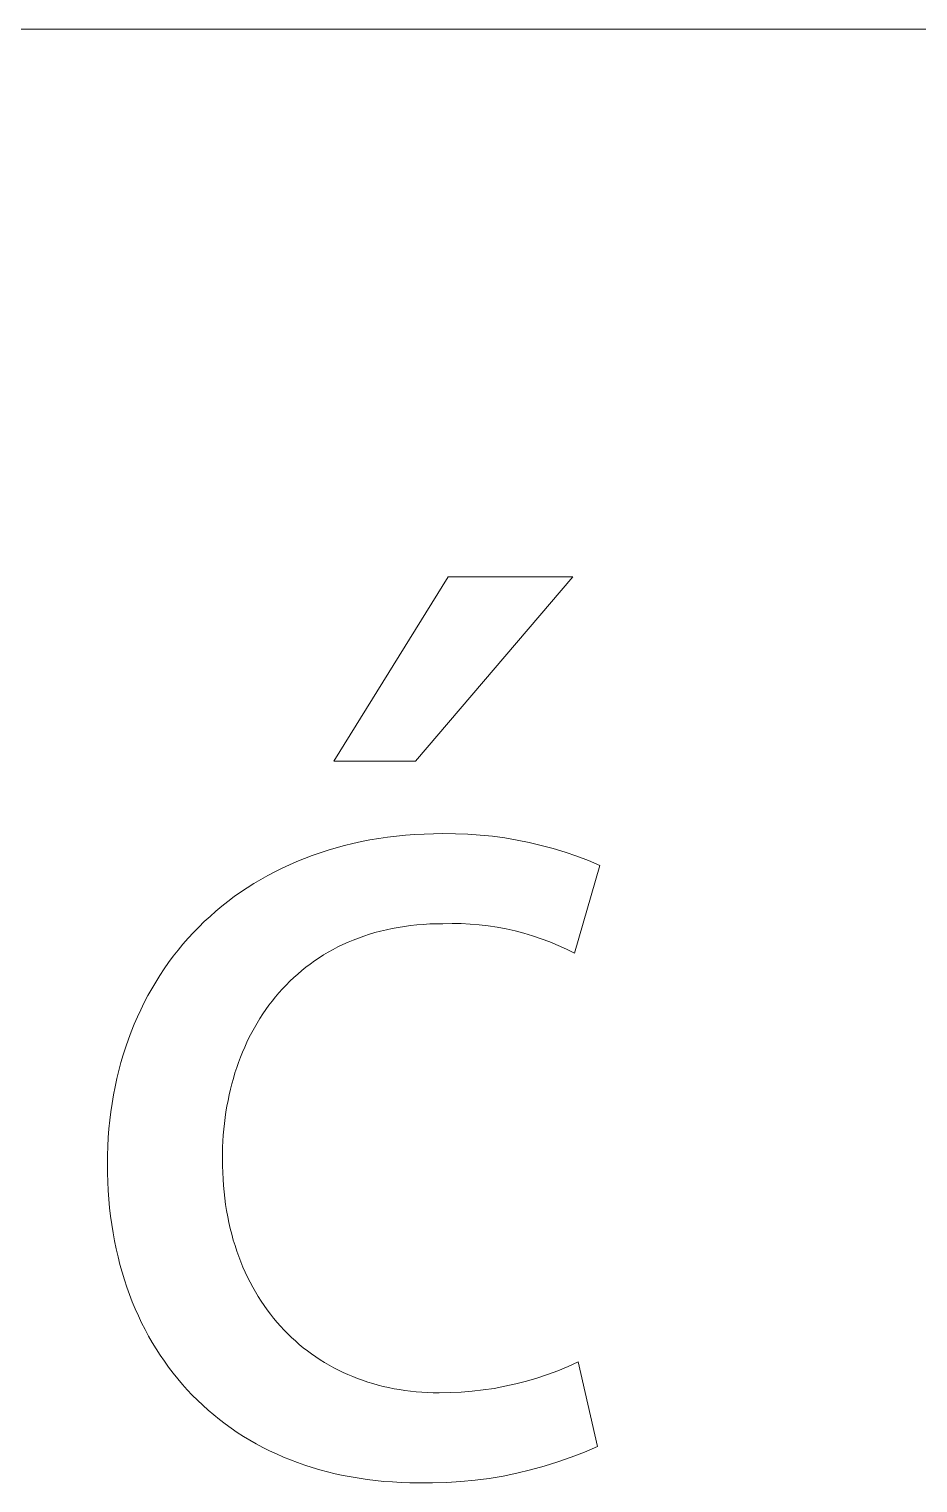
# Model space of a CAD drawing. Header units: millimetres. Extents: x -2163 to 4354, y -841 to 3711.
# Drawn here: x 3494.5 to 3539.5, y -732.8 to -659.2 of the extents above; entities that cross this region are included whole.
import ezdxf

# ---------------------------------------------------------------- set-up
doc = ezdxf.new("R2010")
doc.units = ezdxf.units.MM
doc.header["$MEASUREMENT"] = 0
doc.layers.add('Domyślny', color=7, linetype='Continuous', true_color=0x000000)

msp = doc.modelspace()

# ---------------------------------------------------------------- linework, layer by layer
at = {"layer": 'Domyślny', "color": 18, "lineweight": 15, "true_color": 0x000000}
for p, q in [((1891.209, -659.189), (4347.685, -659.189)), ((3509.924, -696.237), (3515.696, -686.906)), ((3522.011, -686.906), (3514.047, -696.237)), ((3515.696, -686.906), (3522.011, -686.906)), ((3514.047, -696.237), (3509.924, -696.237)), ((3510.46, -700.505), (3510.883, -700.403)), ((3510.883, -700.403), (3511.312, -700.309)), ((3511.312, -700.309), (3511.747, -700.225)), ((3511.747, -700.225), (3512.189, -700.151)), ((3512.189, -700.151), (3512.636, -700.086)), ((3512.636, -700.086), (3513.088, -700.031)), ((3513.088, -700.031), (3513.547, -699.986)), ((3513.547, -699.986), (3514.011, -699.95)), ((3514.011, -699.95), (3514.48, -699.925)), ((3514.48, -699.925), (3514.955, -699.91)), ((3514.955, -699.91), (3515.436, -699.904)), ((3515.436, -699.904), (3516.064, -699.908)), ((3516.064, -699.908), (3516.691, -699.932)), ((3516.691, -699.932), (3517.317, -699.976)), ((3517.317, -699.976), (3517.942, -700.041)), ((3517.942, -700.041), (3518.564, -700.125)), ((3518.564, -700.125), (3519.183, -700.23)), ((3519.183, -700.23), (3519.799, -700.354)), ((3519.799, -700.354), (3520.41, -700.498)), ((3508.05, -701.311), (3508.436, -701.155)), ((3508.436, -701.155), (3508.828, -701.007)), ((3508.828, -701.007), (3509.227, -700.868)), ((3509.227, -700.868), (3509.631, -700.738)), ((3509.631, -700.738), (3510.042, -700.617)), ((3510.042, -700.617), (3510.46, -700.505)), ((3520.41, -700.498), (3521.016, -700.662)), ((3521.016, -700.662), (3521.616, -700.846)), ((3521.616, -700.846), (3522.211, -701.048)), ((3522.211, -701.048), (3522.798, -701.27)), ((3506.574, -702.021), (3506.933, -701.831)), ((3506.933, -701.831), (3507.299, -701.649)), ((3507.299, -701.649), (3507.671, -701.476)), ((3507.671, -701.476), (3508.05, -701.311)), ((3523.378, -701.51), (3522.098, -705.959)), ((3522.798, -701.27), (3523.378, -701.51)), ((3505.537, -702.64), (3505.876, -702.426)), ((3505.876, -702.426), (3506.221, -702.22)), ((3506.221, -702.22), (3506.574, -702.021)), ((3504.253, -703.576), (3504.564, -703.331)), ((3504.564, -703.331), (3504.881, -703.093)), ((3504.881, -703.093), (3505.205, -702.863)), ((3505.205, -702.863), (3505.537, -702.64)), ((3503.367, -704.357), (3503.655, -704.09)), ((3503.655, -704.09), (3503.95, -703.829)), ((3503.95, -703.829), (3504.253, -703.576)), ((3502.813, -704.914), (3503.086, -704.632)), ((3503.086, -704.632), (3503.367, -704.357)), ((3512.285, -704.838), (3511.998, -704.915)), ((3512.578, -704.768), (3512.285, -704.838)), ((3512.876, -704.704), (3512.578, -704.768)), ((3513.178, -704.648), (3512.876, -704.704)), ((3513.486, -704.599), (3513.178, -704.648)), ((3513.799, -704.558), (3513.486, -704.599)), ((3514.116, -704.523), (3513.799, -704.558)), ((3514.439, -704.496), (3514.116, -704.523)), ((3514.766, -704.477), (3514.439, -704.496)), ((3515.099, -704.465), (3514.766, -704.477)), ((3515.436, -704.461), (3515.099, -704.465)), ((3515.896, -704.451), (3515.436, -704.461)), ((3516.356, -704.457), (3515.896, -704.451)), ((3516.816, -704.479), (3516.356, -704.457)), ((3517.275, -704.517), (3516.816, -704.479)), ((3517.732, -704.571), (3517.275, -704.517)), ((3518.187, -704.64), (3517.732, -704.571)), ((3518.64, -704.726), (3518.187, -704.64)), ((3519.089, -704.827), (3518.64, -704.726)), ((3519.534, -704.943), (3519.089, -704.827)), ((3502.039, -705.802), (3502.289, -705.499)), ((3502.289, -705.499), (3502.547, -705.203)), ((3502.547, -705.203), (3502.813, -704.914)), ((3510.378, -705.518), (3510.126, -705.641)), ((3510.635, -705.401), (3510.378, -705.518)), ((3510.898, -705.291), (3510.635, -705.401)), ((3511.165, -705.187), (3510.898, -705.291)), ((3511.438, -705.09), (3511.165, -705.187)), ((3511.715, -704.999), (3511.438, -705.09)), ((3511.998, -704.915), (3511.715, -704.999)), ((3519.975, -705.075), (3519.534, -704.943)), ((3520.412, -705.222), (3519.975, -705.075)), ((3520.842, -705.384), (3520.412, -705.222)), ((3521.267, -705.561), (3520.842, -705.384)), ((3521.686, -705.753), (3521.267, -705.561)), ((3501.563, -706.427), (3501.797, -706.111)), ((3501.797, -706.111), (3502.039, -705.802)), ((3509.169, -706.192), (3508.943, -706.345)), ((3509.401, -706.045), (3509.169, -706.192)), ((3509.637, -705.905), (3509.401, -706.045)), ((3509.879, -705.77), (3509.637, -705.905)), ((3510.126, -705.641), (3509.879, -705.77)), ((3522.098, -705.959), (3521.686, -705.753)), ((3501.118, -707.079), (3501.336, -706.75)), ((3501.336, -706.75), (3501.563, -706.427)), ((3508.09, -707.01), (3507.889, -707.19)), ((3508.295, -706.836), (3508.09, -707.01)), ((3508.506, -706.667), (3508.295, -706.836)), ((3508.722, -706.503), (3508.506, -706.667)), ((3508.943, -706.345), (3508.722, -706.503)), ((3500.512, -708.103), (3500.706, -707.755)), ((3500.706, -707.755), (3500.908, -707.414)), ((3500.908, -707.414), (3501.118, -707.079)), ((3507.32, -707.76), (3507.141, -707.96)), ((3507.505, -707.565), (3507.32, -707.76)), ((3507.694, -707.375), (3507.505, -707.565)), ((3507.889, -707.19), (3507.694, -707.375)), ((3500.149, -708.816), (3500.326, -708.456)), ((3500.326, -708.456), (3500.512, -708.103)), ((3506.799, -708.375), (3506.636, -708.589)), ((3506.967, -708.165), (3506.799, -708.375)), ((3507.141, -707.96), (3506.967, -708.165)), ((3499.82, -709.552), (3499.98, -709.181)), ((3499.98, -709.181), (3500.149, -708.816)), ((3506.325, -709.031), (3506.178, -709.258)), ((3506.478, -708.808), (3506.325, -709.031)), ((3506.636, -708.589), (3506.478, -708.808)), ((3499.526, -710.311), (3499.669, -709.929)), ((3499.669, -709.929), (3499.82, -709.552)), ((3505.769, -709.965), (3505.644, -710.209)), ((3505.9, -709.725), (3505.769, -709.965)), ((3506.037, -709.49), (3505.9, -709.725)), ((3506.178, -709.258), (3506.037, -709.49)), ((3499.266, -711.091), (3499.391, -710.698)), ((3499.391, -710.698), (3499.526, -710.311)), ((3505.409, -710.708), (3505.3, -710.963)), ((3505.524, -710.456), (3505.409, -710.708)), ((3505.644, -710.209), (3505.524, -710.456)), ((3499.149, -711.489), (3499.266, -711.091)), ((3505.197, -711.221), (3505.098, -711.483)), ((3505.3, -710.963), (3505.197, -711.221)), ((3498.943, -712.3), (3499.042, -711.892)), ((3499.042, -711.892), (3499.149, -711.489)), ((3504.919, -712.017), (3504.837, -712.289)), ((3505.006, -711.748), (3504.919, -712.017)), ((3505.098, -711.483), (3505.006, -711.748)), ((3498.773, -713.131), (3498.853, -712.713)), ((3498.853, -712.713), (3498.943, -712.3)), ((3504.69, -712.842), (3504.625, -713.122)), ((3504.761, -712.564), (3504.69, -712.842)), ((3504.837, -712.289), (3504.761, -712.564)), ((3498.64, -713.981), (3498.702, -713.554)), ((3498.702, -713.554), (3498.773, -713.131)), ((3504.566, -713.406), (3504.512, -713.692)), ((3504.625, -713.122), (3504.566, -713.406)), ((3498.587, -714.413), (3498.64, -713.981)), ((3504.422, -714.273), (3504.385, -714.566)), ((3504.464, -713.981), (3504.422, -714.273)), ((3504.512, -713.692), (3504.464, -713.981)), ((3498.51, -715.289), (3498.544, -714.849)), ((3498.544, -714.849), (3498.587, -714.413)), ((3504.353, -714.863), (3504.328, -715.161)), ((3504.385, -714.566), (3504.353, -714.863)), ((3498.471, -716.182), (3498.486, -715.734)), ((3498.486, -715.734), (3498.51, -715.289)), ((3504.294, -715.764), (3504.285, -716.068)), ((3504.308, -715.461), (3504.294, -715.764)), ((3504.328, -715.161), (3504.308, -715.461)), ((3498.467, -716.635), (3498.471, -716.182)), ((3504.285, -716.068), (3504.282, -716.375)), ((3504.282, -716.375), (3504.286, -716.715)), ((3498.471, -717.085), (3498.467, -716.635)), ((3498.485, -717.531), (3498.471, -717.085)), ((3504.286, -716.715), (3504.296, -717.052)), ((3504.296, -717.052), (3504.313, -717.384)), ((3498.507, -717.972), (3498.485, -717.531)), ((3498.539, -718.407), (3498.507, -717.972)), ((3504.313, -717.384), (3504.336, -717.713)), ((3504.336, -717.713), (3504.366, -718.037)), ((3504.366, -718.037), (3504.403, -718.356)), ((3498.579, -718.838), (3498.539, -718.407)), ((3504.403, -718.356), (3504.446, -718.671)), ((3504.446, -718.671), (3504.495, -718.982)), ((3498.628, -719.264), (3498.579, -718.838)), ((3498.686, -719.685), (3498.628, -719.264)), ((3504.495, -718.982), (3504.55, -719.289)), ((3504.55, -719.289), (3504.612, -719.591)), ((3498.752, -720.1), (3498.686, -719.685)), ((3498.827, -720.511), (3498.752, -720.1)), ((3504.612, -719.591), (3504.68, -719.889)), ((3504.68, -719.889), (3504.754, -720.182)), ((3504.754, -720.182), (3504.834, -720.47)), ((3498.91, -720.915), (3498.827, -720.511)), ((3499.002, -721.315), (3498.91, -720.915)), ((3504.834, -720.47), (3504.92, -720.754)), ((3504.92, -720.754), (3505.012, -721.033)), ((3499.102, -721.709), (3499.002, -721.315)), ((3499.211, -722.097), (3499.102, -721.709)), ((3505.012, -721.033), (3505.109, -721.308)), ((3505.109, -721.308), (3505.213, -721.577)), ((3505.213, -721.577), (3505.322, -721.842)), ((3499.327, -722.48), (3499.211, -722.097)), ((3499.452, -722.857), (3499.327, -722.48)), ((3505.322, -721.842), (3505.436, -722.103)), ((3505.436, -722.103), (3505.556, -722.358)), ((3505.556, -722.358), (3505.682, -722.609)), ((3499.585, -723.228), (3499.452, -722.857)), ((3499.726, -723.593), (3499.585, -723.228)), ((3505.682, -722.609), (3505.813, -722.854)), ((3505.813, -722.854), (3505.949, -723.095)), ((3505.949, -723.095), (3506.09, -723.33)), ((3499.875, -723.953), (3499.726, -723.593)), ((3500.032, -724.306), (3499.875, -723.953)), ((3506.09, -723.33), (3506.237, -723.561)), ((3506.237, -723.561), (3506.388, -723.786)), ((3506.388, -723.786), (3506.545, -724.007)), ((3500.197, -724.653), (3500.032, -724.306)), ((3500.369, -724.995), (3500.197, -724.653)), ((3506.545, -724.007), (3506.707, -724.222)), ((3506.707, -724.222), (3506.873, -724.432)), ((3506.873, -724.432), (3507.045, -724.637)), ((3507.045, -724.637), (3507.221, -724.836)), ((3500.549, -725.329), (3500.369, -724.995)), ((3500.737, -725.658), (3500.549, -725.329)), ((3507.221, -724.836), (3507.402, -725.03)), ((3507.402, -725.03), (3507.587, -725.219)), ((3507.587, -725.219), (3507.777, -725.402)), ((3507.777, -725.402), (3507.971, -725.58)), ((3500.933, -725.98), (3500.737, -725.658)), ((3501.136, -726.296), (3500.933, -725.98)), ((3507.971, -725.58), (3508.17, -725.753)), ((3508.17, -725.753), (3508.373, -725.92)), ((3508.373, -725.92), (3508.581, -726.081)), ((3508.581, -726.081), (3508.792, -726.237)), ((3501.346, -726.605), (3501.136, -726.296)), ((3501.564, -726.907), (3501.346, -726.605)), ((3501.789, -727.203), (3501.564, -726.907)), ((3508.792, -726.237), (3509.008, -726.387)), ((3509.008, -726.387), (3509.228, -726.532)), ((3509.228, -726.532), (3509.451, -726.671)), ((3509.451, -726.671), (3509.679, -726.804)), ((3509.679, -726.804), (3509.91, -726.931)), ((3521.246, -727.082), (3521.763, -726.869)), ((3521.763, -726.869), (3522.271, -726.639)), ((3522.271, -726.639), (3523.248, -730.914)), ((3502.021, -727.492), (3501.789, -727.203)), ((3502.26, -727.774), (3502.021, -727.492)), ((3509.91, -726.931), (3510.146, -727.053)), ((3510.146, -727.053), (3510.385, -727.168)), ((3510.385, -727.168), (3510.627, -727.278)), ((3510.627, -727.278), (3510.874, -727.382)), ((3510.874, -727.382), (3511.123, -727.479)), ((3511.123, -727.479), (3511.376, -727.571)), ((3511.376, -727.571), (3511.633, -727.657)), ((3519.116, -727.753), (3519.657, -727.613)), ((3519.657, -727.613), (3520.193, -727.454)), ((3520.193, -727.454), (3520.723, -727.277)), ((3520.723, -727.277), (3521.246, -727.082)), ((3502.507, -728.049), (3502.26, -727.774)), ((3502.76, -728.318), (3502.507, -728.049)), ((3503.021, -728.579), (3502.76, -728.318)), ((3511.633, -727.657), (3511.892, -727.736)), ((3511.892, -727.736), (3512.155, -727.81)), ((3512.155, -727.81), (3512.422, -727.877)), ((3512.422, -727.877), (3512.691, -727.938)), ((3512.691, -727.938), (3512.963, -727.993)), ((3512.963, -727.993), (3513.238, -728.041)), ((3513.238, -728.041), (3513.516, -728.084)), ((3513.516, -728.084), (3513.797, -728.119)), ((3513.797, -728.119), (3514.08, -728.149)), ((3514.08, -728.149), (3514.367, -728.172)), ((3514.367, -728.172), (3514.656, -728.188)), ((3514.656, -728.188), (3514.947, -728.198)), ((3514.947, -728.198), (3515.241, -728.201)), ((3515.241, -728.201), (3515.799, -728.195)), ((3515.799, -728.195), (3516.357, -728.169)), ((3516.357, -728.169), (3516.914, -728.124)), ((3516.914, -728.124), (3517.469, -728.06)), ((3517.469, -728.06), (3518.022, -727.976)), ((3518.022, -727.976), (3518.571, -727.874)), ((3518.571, -727.874), (3519.116, -727.753)), ((3503.288, -728.833), (3503.021, -728.579)), ((3503.563, -729.08), (3503.288, -728.833)), ((3503.844, -729.319), (3503.563, -729.08)), ((3504.132, -729.551), (3503.844, -729.319)), ((3504.426, -729.776), (3504.132, -729.551)), ((3504.727, -729.993), (3504.426, -729.776)), ((3505.035, -730.203), (3504.727, -729.993)), ((3505.349, -730.405), (3505.035, -730.203)), ((3505.669, -730.599), (3505.349, -730.405)), ((3505.996, -730.785), (3505.669, -730.599)), ((3506.329, -730.964), (3505.996, -730.785)), ((3506.668, -731.134), (3506.329, -730.964)), ((3507.013, -731.296), (3506.668, -731.134)), ((3507.365, -731.451), (3507.013, -731.296)), ((3522.591, -731.198), (3521.924, -731.46)), ((3523.248, -730.914), (3522.591, -731.198)), ((3507.722, -731.597), (3507.365, -731.451)), ((3508.085, -731.735), (3507.722, -731.597)), ((3508.454, -731.864), (3508.085, -731.735)), ((3508.829, -731.985), (3508.454, -731.864)), ((3509.21, -732.098), (3508.829, -731.985)), ((3520.565, -731.914), (3519.874, -732.105)), ((3521.248, -731.699), (3520.565, -731.914)), ((3521.924, -731.46), (3521.248, -731.699)), ((3509.596, -732.202), (3509.21, -732.098)), ((3509.988, -732.297), (3509.596, -732.202)), ((3510.385, -732.384), (3509.988, -732.297)), ((3510.788, -732.461), (3510.385, -732.384)), ((3511.196, -732.53), (3510.788, -732.461)), ((3511.61, -732.59), (3511.196, -732.53)), ((3512.028, -732.641), (3511.61, -732.59)), ((3512.452, -732.683), (3512.028, -732.641)), ((3512.882, -732.716), (3512.452, -732.683)), ((3513.316, -732.739), (3512.882, -732.716)), ((3513.755, -732.753), (3513.316, -732.739)), ((3514.199, -732.758), (3513.755, -732.753)), ((3514.915, -732.763), (3514.199, -732.758)), ((3515.631, -732.743), (3514.915, -732.763)), ((3516.346, -732.698), (3515.631, -732.743)), ((3517.059, -732.628), (3516.346, -732.698)), ((3517.77, -732.534), (3517.059, -732.628)), ((3518.476, -732.415), (3517.77, -732.534)), ((3519.178, -732.272), (3518.476, -732.415)), ((3519.874, -732.105), (3519.178, -732.272))]:
    msp.add_line(p, q, dxfattribs=at)

doc.saveas('drawing.dxf')
